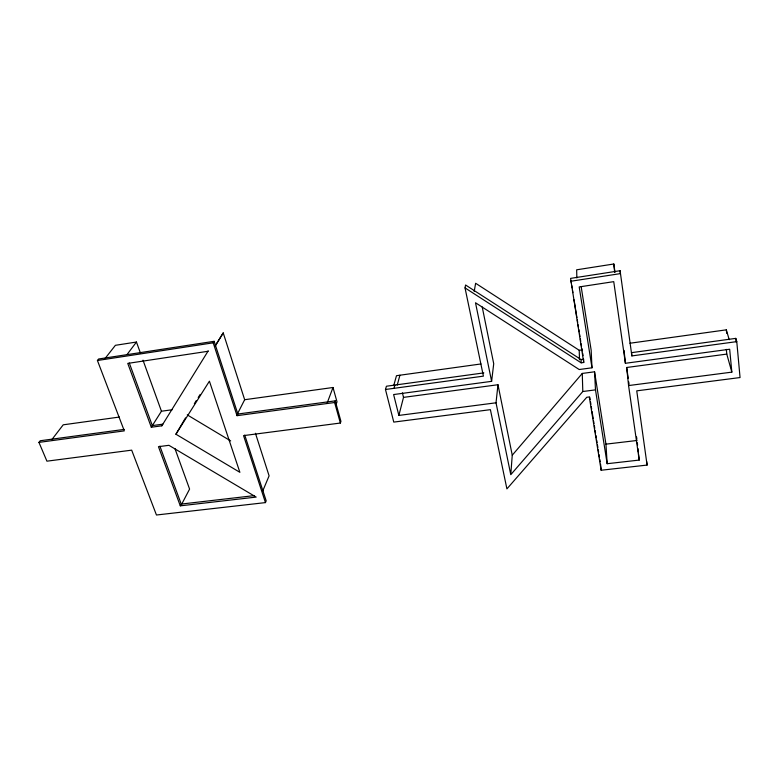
<?xml version="1.0" encoding="UTF-8"?>
<svg xmlns="http://www.w3.org/2000/svg" width="779" height="779" viewBox="0 0 779 779"><rect width="100%" height="100%" fill="white"/><g stroke="black" fill="none" stroke-linecap="round" stroke-linejoin="round"><path stroke-width="1.17" d="M510.858 473.544L512.251 455.209L497.976 384.729L403.512 397.378L398.867 415.421L496.019 402.801L497.976 384.729M398.867 415.421L393.619 394.554L491.617 381.34L493.72 363.725L482.22 306.984M474.207 291.453L475.628 283.274L579.225 350.287L582.536 349.829M465.024 287.899L465.579 285.007L581.076 359.567L583.627 359.216L583.734 362.478L581.163 362.829L465.024 287.899L483.408 376.14L385.469 389.49L393.775 422.101L490.4 409.666L506.915 488.891L586.772 397.271L589.304 396.949L601.145 470.243L647.086 465.073L646.638 461.402M397.222 385.128L399.919 375.215M394.008 388.322L394.904 385.069M393.716 385.605L396.482 375.692L480.994 363.949M385.469 389.49L386.413 386.228L483.847 372.888M124.202 429.395L40.226 440.748L38.95 442.384L46.925 461.178L131.68 450.155L156.452 515.007L265.454 502.601L243.554 435.617L340.365 423.036L340.939 421.351L335.223 400.864L237.868 414.029L237.03 415.674L334.619 402.509L335.223 400.864M335.798 405.216L337.005 401.857L333.003 387.494L244.664 399.715L237.293 414.185M327.219 402.889L333.003 387.494M265.454 502.601L266.184 500.819L244.742 435.091M262.533 491.471L269.096 475.842L255.434 433.27M180.29 505.844L158.468 446.679L168.916 445.315L256.164 497.09L180.29 505.844L181.215 504.071L159.89 446.143M181.332 504.87L189.589 489.095L174.934 448.538M175.918 434.215L209.405 381.184L239.874 472.317L175.918 434.215L185.48 417.943M215.208 346.061L223.222 332.906L244.664 399.715M207.964 351.29L127.756 363.394L151.301 427.233L161.828 425.811L162.83 424.175L152.333 425.597L129.295 363.014M38.95 442.384L124.309 430.875L97.424 360.502L213.212 342.818L214.137 341.309L237.868 414.029M161.828 425.811L208.266 350.803M215.53 345.282L223.222 332.906M151.301 427.233L161.448 411.224L172.198 409.744M194.351 403.658L196.279 400.601M198.217 397.533L200.145 394.476M127.162 354.377L136.452 342.03L140.551 353.374M51.911 439.531L63.216 424.818L119.411 417.047M104.97 358.613L115.399 345.311L136.452 342.03M97.424 360.502L98.621 358.992L214.137 341.309M512.251 455.209L582.264 373.443L594.562 371.797L605.945 444.147L607.162 463.719L639.208 460.077L638.576 454.313M594.562 371.797L595.487 389.87L582.809 391.516L510.771 474.684L496.019 402.801M615.001 272.348L613.823 263.993L576.655 269.807L576.859 277.947M647.086 465.073L636.745 390.844L740.05 377.552L736.768 341.621L631.876 355.915L620.084 270.712L570.579 278.385L583.734 362.478M570.617 281.287L620.415 273.614L620.084 270.712M629.958 343.237L726.34 329.838L729.212 339.702M736.768 341.621L735.785 338.378L631.496 352.663L631.876 355.915M581.183 286.75L591.164 350.209L591.991 367.805L579.206 369.528L475.502 302.758L491.617 381.34M591.991 367.805L579.196 286.925L613.745 281.647L625.401 363.296L729.67 349.235L731.841 372.138L628.575 385.566L639.208 460.077M628.575 385.566L626.676 367.493L726.778 354.094L731.841 372.138M605.945 444.147L637.066 440.476M181.215 504.071L254.509 495.59M187.272 414.886L230.672 440.914M143.005 360.18L161.448 411.224M213.212 342.818L237.03 415.674M334.619 402.509L340.365 423.036M402.392 392.84L403.512 397.378M570.958 280.761L571.348 283.137M571.728 285.513L572.117 287.889M572.497 290.275L572.877 292.651M574.035 299.779L576.908 317.608M577.297 319.994L577.677 322.37M578.057 324.746L578.446 327.122M578.826 329.498L579.216 331.883M579.595 334.259L579.975 336.635M580.365 339.011L580.745 341.387M581.134 343.763L581.514 346.149M581.894 348.525L582.283 350.901M582.663 353.276L583.052 355.652M589.742 397.144L590.131 399.539M590.521 401.935L590.901 404.33M591.29 406.726L591.68 409.121M592.059 411.516L593.228 418.693M593.608 421.088L593.997 423.484M594.387 425.879L594.766 428.275M595.156 430.67L595.546 433.066M595.925 435.461L596.315 437.847M596.704 440.242L597.084 442.638M597.474 445.033L597.863 447.428M598.243 449.824L598.632 452.219M599.022 454.615L599.402 457.01M599.791 459.406L600.181 461.791M600.57 464.187L601.145 470.243M595.487 389.87L607.162 463.719M626.676 367.493L628.205 378.263M628.721 381.856L629.062 384.242M636.55 436.892L636.891 439.278M637.319 442.784L637.573 445.091M637.952 448.548L638.332 452.005M624.057 350.404L625.401 363.296M613.823 263.993L614.641 272.095M726.33 349.372L726.778 354.094M726.34 329.838L726.671 333.324M735.785 338.378L736.116 341.962M582.264 373.443L582.809 391.516M581.076 359.567L581.163 362.829M579.225 350.287L579.479 359.82"/></g></svg>
